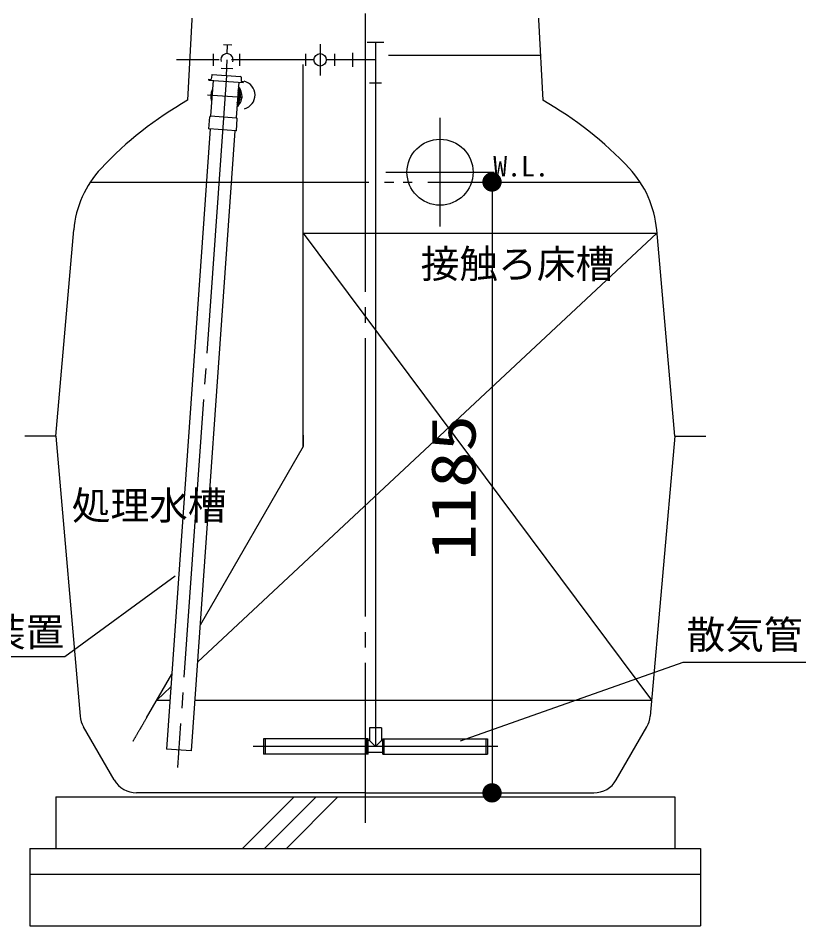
# Model space of a CAD drawing. Units: millimetres, scale not verified. Extents: x -8093 to 8093, y -5792 to 5792.
# Drawn here: x -897 to 630, y -3408 to -1647 of the extents above; entities that cross this region are included whole.
import ezdxf
from ezdxf.enums import TextEntityAlignment as Align

# ---------------------------------------------------------------- set-up
doc = ezdxf.new("R2010")
doc.units = ezdxf.units.MM
doc.header["$LTSCALE"] = 30
doc.linetypes.add('LONG_CHAIN', pattern=[21, 18, -1, 1, -1])
doc.linetypes.add('LONG_DOUBLE_CHAIN', pattern=[21.8, 18, -1, 0.6, -0.6, 0.6, -1])
for name, color, linetype, lineweight in [('0-1_00クル-フ-0躯体', 3, 'Continuous', 25), ('0-3_00クル-フ-1機器', 2, 'Continuous', 25), ('0-4_00クル-フ-6寸法', 132, 'Continuous', 25)]:
    doc.layers.add(name, color=color, linetype=linetype, lineweight=lineweight)
doc.styles.add('ＭＳ ゴシック', font='')
doc.styles.get('ＭＳ ゴシック').set_extended_font_data('MS Gothic')

msp = doc.modelspace()

# ---------------------------------------------------------------- linework, layer by layer
at = {"layer": '0-1_00クル-フ-0躯体', "linetype": 'LONG_CHAIN'}
for p, q in [((-224.26, -1637.59), (-224.26, -3207.59)), ((-311.7, -1697.46), (-311.7, -1757.71)), ((-493.15, -1758.06), (-588.06, -3100.44)), ((-462.37, -1800.89), (-529.66, -1796.14)), ((-79.26, -2050.84), (-79.26, -1840.33)), ((-184.51, -1945.59), (26, -1945.59)), ((-204.26, -3023.59), (-204.26, -3059.59)), ((33, -3059.59), (-441.52, -3059.59))]:
    msp.add_line(p, q, dxfattribs=at)
at = {"layer": '0-1_00クル-フ-0躯体'}
for p, q in [((-560.3, -1649.47), (-568.5, -1806.09)), ((-560.06, -1646.72), (-560.3, -1649.47)), ((111.54, -1646.72), (111.78, -1649.47)), ((111.78, -1649.47), (119.99, -1806.09)), ((-482.95, -1699.21), (-499.13, -1698.63)), ((-491.64, -1715.6), (-491.04, -1698.92)), ((-220.38, -1693.4), (-188.14, -1693.4)), ((-204.26, -1693.4), (-204.26, -3023.59)), ((-518.73, -1715.94), (-518.73, -1739.23)), ((-467.86, -1715.94), (-467.86, -1739.23)), ((-339.69, -1715.94), (-339.69, -1739.23)), ((-283.72, -1715.94), (-283.72, -1739.23)), ((-248.68, -1714.1), (-248.68, -1741.08)), ((-248.68, -1714.1), (-248.68, -1741.08)), ((-248.68, -1715.94), (-248.68, -1739.23)), ((-179.11, -1718.59), (115.41, -1718.59)), ((-507.48, -1727.59), (-590.17, -1727.59)), ((-493.15, -1758.06), (-492.07, -1727.59)), ((-323.7, -1727.59), (-483.49, -1727.59)), ((-344.26, -2477.53), (-344.26, -1736.59)), ((-204.26, -1727.59), (-299.7, -1727.59)), ((-521.71, -1757.09), (-522.7, -1765.12)), ((-520.65, -1756.21), (-465.68, -1760.1)), ((-503.78, -1743.8), (-480.81, -1744.62)), ((-527.36, -1766.76), (-527.25, -1765.27)), ((-527.36, -1766.76), (-460.52, -1771.49)), ((-527.25, -1765.27), (-523.23, -1765.55)), ((-523.24, -1836.23), (-518.38, -1767.4)), ((-469.5, -1770.86), (-474.36, -1839.68)), ((-464.75, -1761.11), (-464.89, -1769.2)), ((-460.41, -1769.99), (-464.43, -1769.71)), ((-460.52, -1771.49), (-460.41, -1769.99)), ((-215.9, -1772.01), (-192.61, -1772.01)), ((-527.16, -1861.21), (-525.53, -1838.07)), ((-524.31, -1837.15), (-524.46, -1837.14)), ((-473.44, -1840.75), (-524.46, -1837.14)), ((-474, -1864.97), (-472.36, -1841.83)), ((-473.29, -1840.76), (-473.44, -1840.75)), ((-524.54, -1861.7), (-609.59, -3064.68)), ((-476.66, -1865.08), (-561.71, -3068.06)), ((-474.32, -1865.25), (-526.89, -1861.53)), ((-824.26, -2457.59), (-789.23, -2057.22)), ((375.74, -2457.59), (340.71, -2057.22)), ((341.32, -2064.09), (-549.55, -2896.03)), ((-344.26, -2064.09), (341.32, -2064.09)), ((-344.26, -2064.09), (330.95, -2969.59)), ((-824.26, -2457.59), (-884.26, -2457.59)), ((-824.26, -2457.59), (-860.79, -2457.59)), ((-824.26, -2457.59), (-776.73, -3000.84)), ((375.74, -2457.59), (328.21, -3000.84)), ((375.74, -2457.59), (424.28, -2457.59)), ((375.74, -2457.59), (435.74, -2457.59)), ((-648.14, -3003.93), (-599.32, -2919.36)), ((-601.07, -2944.15), (-628.32, -2969.59)), ((-628.32, -2969.59), (-602.87, -2969.59)), ((-554.75, -2969.59), (330.95, -2969.59)), ((-710.69, -3124.59), (-770.22, -3021.48)), ((-216.07, -3023.59), (-216.07, -3047.79)), ((-192.47, -3023.59), (-216.07, -3023.59)), ((-216.05, -3023.59), (-216.05, -3047.79)), ((-192.47, -3023.59), (-192.47, -3047.79)), ((262.18, -3124.59), (321.71, -3021.48)), ((-418.27, -3044.6), (-418.25, -3074.6)), ((-221.25, -3074.6), (-221.25, -3044.6)), ((-218.25, -3074.6), (-218.25, -3044.6)), ((-190.26, -3074.6), (-190.26, -3044.6)), ((-187.26, -3074.6), (-187.26, -3044.6)), ((9.74, -3044.49), (9.74, -3074.49)), ((-216.05, -3047.79), (-218.25, -3047.79)), ((-216.06, -3047.79), (-204.26, -3059.59)), ((-192.46, -3047.79), (-204.26, -3059.59)), ((-192.47, -3047.79), (-190.26, -3047.79)), ((-561.71, -3068.06), (-609.59, -3064.68)), ((-218.25, -3074.6), (-421.25, -3074.6)), ((-190.26, -3071.39), (-218.26, -3071.39)), ((-190.26, -3074.59), (12.74, -3074.49)), ((-224.26, -3149.59), (-667.39, -3149.59)), ((-224.26, -3149.59), (-644.3, -3149.59)), ((-224.26, -3149.59), (218.87, -3149.59))]:
    msp.add_line(p, q, dxfattribs=at)
at = {"layer": '0-1_00クル-フ-0躯体', "linetype": 'LONG_DOUBLE_CHAIN'}
msp.add_line((-756.98, -1964.59), (308.47, -1964.59), dxfattribs=at)
at = {"layer": '0-1_00クル-フ-0躯体', "color": 4}
for p, q in [((-814.74, -2885.55), (-1341.77, -2885.55)), ((400.26, -2895.83), (629.82, -2895.83))]:
    msp.add_line(p, q, dxfattribs=at)
at = {"layer": '0-1_00クル-フ-0躯体'}
for points in [[(-344.26, -2455.78), (-344.26, -2477.59), (-544.48, -2824.38)], [(-648.14, -3003.93), (-648.35, -3004.3), (-648.87, -3005.2), (-649.53, -3006.33), (-650.14, -3007.39), (-650.23, -3007.55), (-650.69, -3008.35), (-651.12, -3009.1), (-651.61, -3009.93), (-652.23, -3011.01), (-652.23, -3011.02), (-652.66, -3011.76), (-653.16, -3012.62), (-653.7, -3013.56), (-654.26, -3014.53), (-654.81, -3015.49), (-655.33, -3016.39), (-655.79, -3017.18), (-656.01, -3017.57), (-656.66, -3018.69), (-657.13, -3019.5), (-657.54, -3020.21), (-657.79, -3020.64), (-658.4, -3021.71), (-659.03, -3022.79), (-659.41, -3023.45), (-659.43, -3023.49)], [(-659.43, -3023.49), (-659.48, -3023.56), (-659.6, -3023.78), (-659.81, -3024.14), (-660.08, -3024.61), (-660.42, -3025.21), (-660.83, -3025.9), (-661.28, -3026.69), (-661.78, -3027.56), (-662.33, -3028.5), (-662.9, -3029.5), (-663.51, -3030.56), (-664.15, -3031.65), (-664.79, -3032.77), (-665.45, -3033.92), (-666.12, -3035.07), (-666.79, -3036.23), (-667.45, -3037.37), (-668.09, -3038.49), (-668.72, -3039.57), (-669.32, -3040.62), (-669.89, -3041.61), (-670.43, -3042.54), (-670.76, -3043.11), (-671.27, -3043.99), (-671.78, -3044.87), (-672.28, -3045.74), (-672.78, -3046.61), (-673.28, -3047.46), (-673.77, -3048.32), (-674.26, -3049.17), (-674.5, -3049.59)], [(-218.25, -3044.6), (-421.27, -3044.6), (-421.25, -3074.6)], [(-190.27, -3044.59), (12.74, -3044.49), (12.74, -3074.49)]]:
    msp.add_lwpolyline(points, dxfattribs=at)
at = {"layer": '0-1_00クル-フ-0躯体', "color": 4}
for points in [[(-592.35, -2729.37), (-806.74, -2885.55), (-814.74, -2885.55)], [(-39.55, -3048.76), (392.26, -2895.83), (400.26, -2895.83)]]:
    msp.add_lwpolyline(points, dxfattribs=at)
at = {"layer": '0-1_00クル-フ-0躯体'}
for centre, radius in [((-311.7, -1727.59), 12), ((-79.26, -1945.59), 64)]:
    msp.add_circle(centre, radius, dxfattribs=at)
for centre, radius, start, end in [((-492.07, -1727.59), 12, 341.3122, 194.5998), ((-520.72, -1757.21), 1, 85.956, 172.956), ((-465.75, -1761.1), 1, 358.956, 85.956), ((-523.2, -1765.05), 0.5, 265.956, 352.956), ((-464.39, -1769.21), 0.5, 178.956, 265.956), ((-465.28, -1795.85), 27.5, 284.82973, 76.43845), ((-497.26, -1798.42), 26.65, 151.78354, 198.12846), ((-496.01, -1798.51), 26.65, 332.78354, 19.12846), ((-224.26, -2415.59), 700, 119.45777, 137.00948), ((-224.26, -2415.59), 700, 42.95562, 60.54223), ((-524.53, -1838.14), 1, 85.956, 175.956), ((-524.24, -1836.16), 1, 265.956, 355.956), ((-473.37, -1839.75), 1, 175.956, 265.956), ((-473.36, -1841.76), 1, 355.956, 85.956), ((-526.86, -1861.23), 0.3, 175.956, 265.956), ((-474.3, -1864.95), 0.3, 265.956, 355.956), ((-589.99, -2074.65), 200, 137.00948, 175), ((141.48, -2074.65), 200, 5, 42.99052), ((-726.92, -2996.48), 50, 185, 210), ((278.4, -2996.48), 50, 330, 355), ((-667.39, -3099.59), 50, 210, 270), ((218.87, -3099.59), 50, 270, 330)]:
    msp.add_arc(centre, radius, start, end, dxfattribs=at)
for centre, major_axis, start_param, end_param in [((-489.38, -1797.73), (4.38, 26.29), 3.9810078, 5.6341905), ((-492.27, -1797.25), (4.38, 26.29), 4.1420376, 5.4546142), ((-492.27, -1797.25), (4.02, 24.17), 4.2636504, 5.3346771)]:
    msp.add_ellipse(centre, major_axis=major_axis, ratio=0.994339, start_param=start_param, end_param=end_param, dxfattribs=at)
at = {"layer": '0-3_00クル-フ-1機器'}
for p, q in [((-824.26, -3157.59), (375.74, -3157.59)), ((-824.26, -3157.59), (-824.26, -3257.59)), ((-461.98, -3257.59), (-361.98, -3157.59)), ((-419.56, -3257.59), (-319.56, -3157.59)), ((-377.13, -3257.59), (-277.13, -3157.59)), ((375.74, -3157.59), (375.74, -3257.59)), ((-874.26, -3257.59), (425.74, -3257.59)), ((-874.26, -3257.59), (-874.26, -3357.59)), ((425.74, -3257.59), (425.74, -3357.59)), ((-874.26, -3307.59), (425.74, -3307.59)), ((425.74, -3307.59), (425.74, -3407.59))]:
    msp.add_line(p, q, dxfattribs=at)
msp.add_lwpolyline([(-874.26, -3307.59), (-874.26, -3407.59), (425.74, -3407.59)], dxfattribs=at)
at = {"layer": '0-4_00クル-フ-6寸法', "color": 4}
for p, q in [((-98.44, -1964.59), (21.56, -1964.59)), ((21.56, -1964.59), (21.56, -3149.59)), ((-98.44, -3149.59), (21.56, -3149.59))]:
    msp.add_line(p, q, dxfattribs=at)
at = {"layer": '0-4_00クル-フ-6寸法'}
for points in [[(21.56, -1964.59), (4.59, -1956.61), (5.73, -1954.54)], [(21.56, -1964.59), (5.73, -1954.54), (7.11, -1952.64)], [(21.56, -1964.59), (7.11, -1952.64), (8.72, -1950.92)], [(21.56, -1964.59), (8.72, -1950.92), (10.54, -1949.42)], [(21.56, -1964.59), (10.54, -1949.42), (12.52, -1948.16)], [(21.56, -1964.59), (12.52, -1948.16), (14.66, -1947.16)], [(21.56, -1964.59), (14.66, -1947.16), (16.89, -1946.43)], [(21.56, -1964.59), (16.89, -1946.43), (19.21, -1945.99)], [(21.56, -1964.59), (19.21, -1945.99), (21.56, -1945.84)], [(21.56, -1964.59), (21.56, -1945.84), (23.91, -1945.99)], [(21.56, -1964.59), (23.91, -1945.99), (26.22, -1946.43)], [(21.56, -1964.59), (26.22, -1946.43), (28.46, -1947.16)], [(21.56, -1964.59), (28.46, -1947.16), (30.59, -1948.16)], [(21.56, -1964.59), (30.59, -1948.16), (32.58, -1949.42)], [(21.56, -1964.59), (32.58, -1949.42), (34.39, -1950.92)], [(21.56, -1964.59), (34.39, -1950.92), (36, -1952.64)], [(21.56, -1964.59), (36, -1952.64), (37.39, -1954.54)], [(21.56, -1964.59), (37.39, -1954.54), (38.52, -1956.61)], [(21.56, -1964.59), (2.84, -1963.41), (3.14, -1961.08)], [(21.56, -1964.59), (2.84, -1965.77), (2.84, -1963.41)], [(21.56, -1964.59), (3.14, -1968.1), (2.84, -1965.77)], [(21.56, -1964.59), (3.14, -1961.08), (3.73, -1958.79)], [(21.56, -1964.59), (3.73, -1970.38), (3.14, -1968.1)], [(21.56, -1964.59), (3.73, -1958.79), (4.59, -1956.61)], [(21.56, -1964.59), (4.59, -1972.57), (3.73, -1970.38)], [(21.56, -1964.59), (5.73, -1974.64), (4.59, -1972.57)], [(21.56, -1964.59), (7.11, -1976.54), (5.73, -1974.64)], [(21.56, -1964.59), (8.72, -1978.26), (7.11, -1976.54)], [(21.56, -1964.59), (10.54, -1979.76), (8.72, -1978.26)], [(21.56, -1964.59), (12.52, -1981.02), (10.54, -1979.76)], [(21.56, -1964.59), (14.66, -1982.02), (12.52, -1981.02)], [(21.56, -1964.59), (16.89, -1982.75), (14.66, -1982.02)], [(21.56, -1964.59), (19.21, -1983.19), (16.89, -1982.75)], [(21.56, -1964.59), (21.56, -1983.34), (19.21, -1983.19)], [(21.56, -1964.59), (38.52, -1956.61), (39.39, -1958.79)], [(21.56, -1964.59), (39.39, -1958.79), (39.98, -1961.08)], [(21.56, -1964.59), (39.98, -1961.08), (40.27, -1963.41)], [(21.56, -1964.59), (40.27, -1963.41), (40.27, -1965.77)], [(21.56, -1964.59), (23.91, -1983.19), (21.56, -1983.34)], [(21.56, -1964.59), (26.22, -1982.75), (23.91, -1983.19)], [(21.56, -1964.59), (28.46, -1982.02), (26.22, -1982.75)], [(21.56, -1964.59), (30.59, -1981.02), (28.46, -1982.02)], [(21.56, -1964.59), (32.58, -1979.76), (30.59, -1981.02)], [(21.56, -1964.59), (34.39, -1978.26), (32.58, -1979.76)], [(21.56, -1964.59), (36, -1976.54), (34.39, -1978.26)], [(21.56, -1964.59), (37.39, -1974.64), (36, -1976.54)], [(21.56, -1964.59), (38.52, -1972.57), (37.39, -1974.64)], [(21.56, -1964.59), (39.39, -1970.38), (38.52, -1972.57)], [(21.56, -1964.59), (39.98, -1968.1), (39.39, -1970.38)], [(21.56, -1964.59), (40.27, -1965.77), (39.98, -1968.1)], [(21.56, -3149.59), (10.54, -3134.42), (12.52, -3133.16)], [(21.56, -3149.59), (12.52, -3133.16), (14.66, -3132.16)], [(21.56, -3149.59), (14.66, -3132.16), (16.89, -3131.43)], [(21.56, -3149.59), (16.89, -3131.43), (19.21, -3130.99)], [(21.56, -3149.59), (19.21, -3130.99), (21.56, -3130.84)], [(21.56, -3149.59), (21.56, -3130.84), (23.91, -3130.99)], [(21.56, -3149.59), (23.91, -3130.99), (26.22, -3131.43)], [(21.56, -3149.59), (26.22, -3131.43), (28.46, -3132.16)], [(21.56, -3149.59), (28.46, -3132.16), (30.59, -3133.16)], [(21.56, -3149.59), (30.59, -3133.16), (32.58, -3134.42)], [(21.56, -3149.59), (2.84, -3148.42), (3.14, -3146.08)], [(21.56, -3149.59), (2.84, -3150.77), (2.84, -3148.42)], [(21.56, -3149.59), (3.14, -3153.11), (2.84, -3150.77)], [(21.56, -3149.59), (3.14, -3146.08), (3.73, -3143.8)], [(21.56, -3149.59), (3.73, -3155.39), (3.14, -3153.11)], [(21.56, -3149.59), (3.73, -3143.8), (4.59, -3141.61)], [(21.56, -3149.59), (4.59, -3157.58), (3.73, -3155.39)], [(21.56, -3149.59), (4.59, -3141.61), (5.73, -3139.55)], [(21.56, -3149.59), (5.73, -3159.64), (4.59, -3157.58)], [(21.56, -3149.59), (5.73, -3139.55), (7.11, -3137.64)], [(21.56, -3149.59), (7.11, -3161.54), (5.73, -3159.64)], [(21.56, -3149.59), (7.11, -3137.64), (8.72, -3135.92)], [(21.56, -3149.59), (8.72, -3163.26), (7.11, -3161.54)], [(21.56, -3149.59), (8.72, -3135.92), (10.54, -3134.42)], [(21.56, -3149.59), (10.54, -3164.76), (8.72, -3163.26)], [(21.56, -3149.59), (12.52, -3166.02), (10.54, -3164.76)], [(21.56, -3149.59), (14.66, -3167.03), (12.52, -3166.02)], [(21.56, -3149.59), (16.89, -3167.75), (14.66, -3167.03)], [(21.56, -3149.59), (19.21, -3168.19), (16.89, -3167.75)], [(21.56, -3149.59), (21.56, -3168.34), (19.21, -3168.19)], [(21.56, -3149.59), (32.58, -3134.42), (34.39, -3135.92)], [(21.56, -3149.59), (34.39, -3135.92), (36, -3137.64)], [(21.56, -3149.59), (36, -3137.64), (37.39, -3139.55)], [(21.56, -3149.59), (37.39, -3139.55), (38.52, -3141.61)], [(21.56, -3149.59), (38.52, -3141.61), (39.39, -3143.8)], [(21.56, -3149.59), (39.39, -3143.8), (39.98, -3146.08)], [(21.56, -3149.59), (39.98, -3146.08), (40.27, -3148.42)], [(21.56, -3149.59), (40.27, -3148.42), (40.27, -3150.77)], [(21.56, -3149.59), (23.91, -3168.19), (21.56, -3168.34)], [(21.56, -3149.59), (26.22, -3167.75), (23.91, -3168.19)], [(21.56, -3149.59), (28.46, -3167.03), (26.22, -3167.75)], [(21.56, -3149.59), (30.59, -3166.02), (28.46, -3167.03)], [(21.56, -3149.59), (32.58, -3164.76), (30.59, -3166.02)], [(21.56, -3149.59), (34.39, -3163.26), (32.58, -3164.76)], [(21.56, -3149.59), (36, -3161.54), (34.39, -3163.26)], [(21.56, -3149.59), (37.39, -3159.64), (36, -3161.54)], [(21.56, -3149.59), (38.52, -3157.58), (37.39, -3159.64)], [(21.56, -3149.59), (39.39, -3155.39), (38.52, -3157.58)], [(21.56, -3149.59), (39.98, -3153.11), (39.39, -3155.39)], [(21.56, -3149.59), (40.27, -3150.77), (39.98, -3153.11)]]:
    msp.add_solid(points, dxfattribs=at)

# ---------------------------------------------------------------- texts
at = {"layer": '0-1_00クル-フ-0躯体', "style": 'ＭＳ ゴシック'}
msp.add_text('W.L.', height=39.59, dxfattribs=at).set_placement((23.93, -1965.74), align=Align.BOTTOM_LEFT)
at = {"layer": '0-1_00クル-フ-0躯体', "color": 4, "style": 'ＭＳ ゴシック'}
for s, p in [('接触ろ床槽', (-116.63, -2167.27)), ('処理水槽', (-793.11, -2636.09)), ('循環水移送装置', (-1332.59, -2881.78)), ('散気管', (398.49, -2886.71))]:
    msp.add_text(s, height=54.99, dxfattribs=at).set_placement(p, align=Align.BOTTOM_LEFT)
at = {"layer": '0-4_00クル-フ-6寸法', "color": 3, "style": 'ＭＳ ゴシック', "width": 1.2}
msp.add_text('1185', height=86.66, rotation=90, dxfattribs=at).set_placement((15.71, -2699.38), align=Align.BOTTOM_LEFT)

doc.saveas('drawing.dxf')
